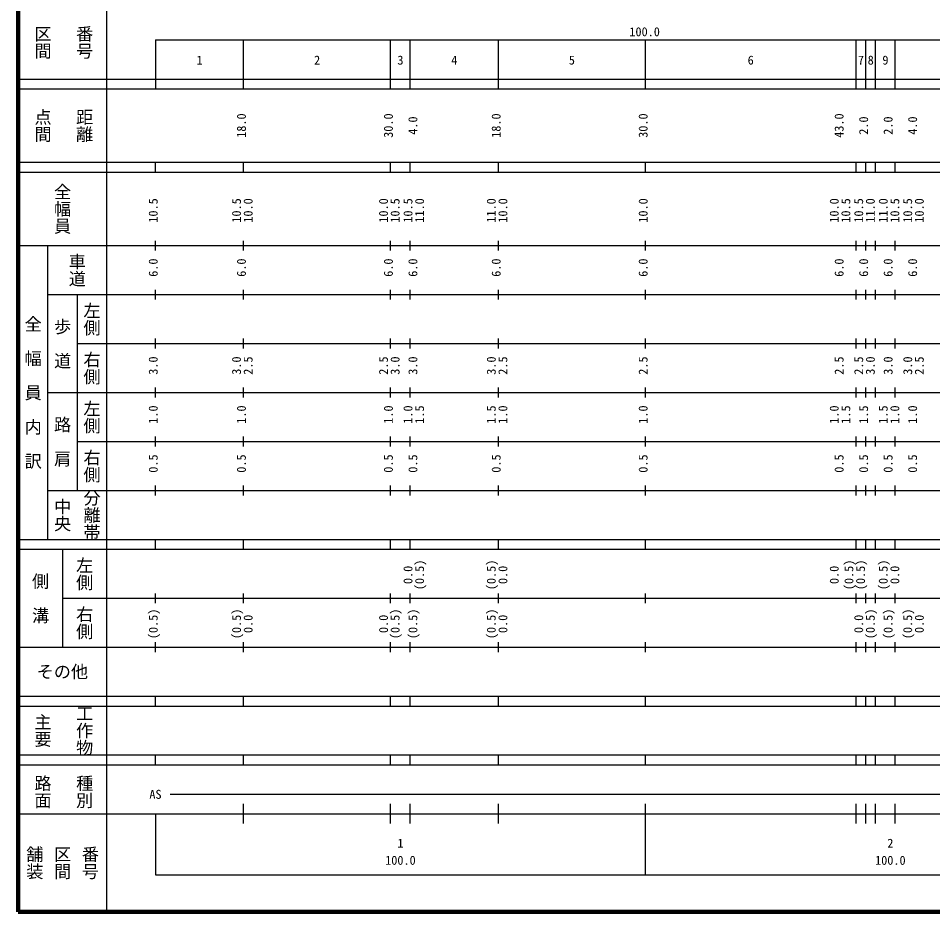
# Model space of a CAD drawing. Units: millimetres on the paper, enlarged 1000 times. Extents: x 40000 to 680000, y 20000 to 380000.
# Drawn here: x 40000 to 226648, y 20000 to 202409 of the extents above; entities that cross this region are included whole.
import ezdxf
from ezdxf.enums import TextEntityAlignment as Align

# ---------------------------------------------------------------- set-up
doc = ezdxf.new("R2010")
doc.units = ezdxf.units.MM
doc.header["$LTSCALE"] = 1000
doc.layers.add('S-TTL', color=2, linetype='Continuous', lineweight=140)
doc.layers.add('S-TTL-BAND', color=7, linetype='Continuous', lineweight=25)
doc.styles.add('@ＭＳ ゴシック', font='')
doc.styles.add('ＭＳ ゴシック', font='')
doc.styles.get('@ＭＳ ゴシック').set_extended_font_data('@MS Gothic')
doc.styles.get('ＭＳ ゴシック').set_extended_font_data('MS Gothic')

msp = doc.modelspace()

# ---------------------------------------------------------------- linework, layer by layer
at = {"layer": 'S-TTL'}
for p, q in [((40000, 380000), (40000, 20000)), ((40000, 20000), (680000, 20000))]:
    msp.add_line(p, q, dxfattribs=at)
at = {"layer": 'S-TTL-BAND'}
for p, q in [((58000, 370000), (58000, 20000)), ((68000, 198000), (579000, 198000)), ((68000, 198000), (68000, 188000)), ((86000, 188000), (86000, 198000)), ((116000, 188000), (116000, 198000)), ((120000, 188000), (120000, 198000)), ((138000, 188000), (138000, 198000)), ((168000, 188000), (168000, 198000)), ((211000, 188000), (211000, 198000)), ((213000, 188000), (213000, 198000)), ((215000, 188000), (215000, 198000)), ((219000, 188000), (219000, 198000)), ((40000, 190000), (579000, 190000)), ((40000, 188000), (579000, 188000)), ((40000, 173000), (579000, 173000)), ((68000, 171000), (68000, 173000)), ((86000, 171000), (86000, 173000)), ((116000, 171000), (116000, 173000)), ((120000, 171000), (120000, 173000)), ((138000, 171000), (138000, 173000)), ((168000, 171000), (168000, 173000)), ((211000, 171000), (211000, 173000)), ((213000, 171000), (213000, 173000)), ((215000, 171000), (215000, 173000)), ((219000, 171000), (219000, 173000)), ((40000, 171000), (579000, 171000)), ((68000, 155000), (68000, 157000)), ((86000, 155000), (86000, 157000)), ((116000, 155000), (116000, 157000)), ((120000, 155000), (120000, 157000)), ((138000, 155000), (138000, 157000)), ((168000, 155000), (168000, 157000)), ((211000, 155000), (211000, 157000)), ((213000, 155000), (213000, 157000)), ((215000, 155000), (215000, 157000)), ((219000, 155000), (219000, 157000)), ((40000, 156000), (579000, 156000)), ((46000, 96000), (46000, 156000)), ((46000, 146000), (579000, 146000)), ((52000, 146000), (52000, 106000)), ((68000, 145000), (68000, 147000)), ((86000, 145000), (86000, 147000)), ((116000, 145000), (116000, 147000)), ((120000, 145000), (120000, 147000)), ((138000, 145000), (138000, 147000)), ((168000, 145000), (168000, 147000)), ((211000, 145000), (211000, 147000)), ((213000, 145000), (213000, 147000)), ((215000, 145000), (215000, 147000)), ((219000, 145000), (219000, 147000)), ((68000, 135000), (68000, 137000)), ((86000, 135000), (86000, 137000)), ((116000, 135000), (116000, 137000)), ((120000, 135000), (120000, 137000)), ((138000, 135000), (138000, 137000)), ((168000, 135000), (168000, 137000)), ((211000, 135000), (211000, 137000)), ((213000, 135000), (213000, 137000)), ((215000, 135000), (215000, 137000)), ((219000, 135000), (219000, 137000)), ((52000, 136000), (579000, 136000)), ((68000, 125000), (68000, 127000)), ((86000, 125000), (86000, 127000)), ((116000, 125000), (116000, 127000)), ((120000, 125000), (120000, 127000)), ((138000, 125000), (138000, 127000)), ((168000, 125000), (168000, 127000)), ((211000, 125000), (211000, 127000)), ((213000, 125000), (213000, 127000)), ((215000, 125000), (215000, 127000)), ((219000, 125000), (219000, 127000)), ((46000, 126000), (579000, 126000)), ((52000, 116000), (579000, 116000)), ((68000, 115000), (68000, 117000)), ((86000, 115000), (86000, 117000)), ((116000, 115000), (116000, 117000)), ((120000, 115000), (120000, 117000)), ((138000, 115000), (138000, 117000)), ((168000, 115000), (168000, 117000)), ((211000, 115000), (211000, 117000)), ((213000, 115000), (213000, 117000)), ((215000, 115000), (215000, 117000)), ((219000, 115000), (219000, 117000)), ((68000, 105000), (68000, 107000)), ((86000, 105000), (86000, 107000)), ((116000, 105000), (116000, 107000)), ((120000, 105000), (120000, 107000)), ((138000, 105000), (138000, 107000)), ((168000, 105000), (168000, 107000)), ((211000, 105000), (211000, 107000)), ((213000, 105000), (213000, 107000)), ((215000, 105000), (215000, 107000)), ((219000, 105000), (219000, 107000)), ((46000, 106000), (579000, 106000)), ((40000, 96000), (579000, 96000)), ((68000, 94000), (68000, 96000)), ((86000, 94000), (86000, 96000)), ((116000, 94000), (116000, 96000)), ((120000, 94000), (120000, 96000)), ((138000, 94000), (138000, 96000)), ((168000, 94000), (168000, 96000)), ((211000, 94000), (211000, 96000)), ((213000, 94000), (213000, 96000)), ((215000, 94000), (215000, 96000)), ((219000, 94000), (219000, 96000)), ((40000, 94000), (579000, 94000)), ((49000, 94000), (49000, 74000)), ((49000, 84000), (579000, 84000)), ((68000, 83000), (68000, 85000)), ((86000, 83000), (86000, 85000)), ((116000, 83000), (116000, 85000)), ((120000, 83000), (120000, 85000)), ((138000, 83000), (138000, 85000)), ((168000, 83000), (168000, 85000)), ((211000, 83000), (211000, 85000)), ((213000, 83000), (213000, 85000)), ((215000, 83000), (215000, 85000)), ((219000, 83000), (219000, 85000)), ((68000, 73000), (68000, 75000)), ((86000, 73000), (86000, 75000)), ((116000, 73000), (116000, 75000)), ((120000, 73000), (120000, 75000)), ((138000, 73000), (138000, 75000)), ((168000, 73000), (168000, 75000)), ((211000, 73000), (211000, 75000)), ((213000, 73000), (213000, 75000)), ((215000, 73000), (215000, 75000)), ((219000, 73000), (219000, 75000)), ((40000, 74000), (579000, 74000)), ((40000, 64000), (579000, 64000)), ((68000, 62000), (68000, 64000)), ((86000, 62000), (86000, 64000)), ((116000, 62000), (116000, 64000)), ((120000, 62000), (120000, 64000)), ((138000, 62000), (138000, 64000)), ((168000, 62000), (168000, 64000)), ((211000, 62000), (211000, 64000)), ((213000, 62000), (213000, 64000)), ((215000, 62000), (215000, 64000)), ((219000, 62000), (219000, 64000)), ((40000, 62000), (579000, 62000)), ((40000, 52000), (579000, 52000)), ((68000, 50000), (68000, 52000)), ((86000, 50000), (86000, 52000)), ((116000, 50000), (116000, 52000)), ((120000, 50000), (120000, 52000)), ((138000, 50000), (138000, 52000)), ((168000, 50000), (168000, 52000)), ((211000, 50000), (211000, 52000)), ((213000, 50000), (213000, 52000)), ((215000, 50000), (215000, 52000)), ((219000, 50000), (219000, 52000)), ((40000, 50000), (579000, 50000)), ((71000, 44000), (565000, 44000)), ((86000, 38000), (86000, 42000)), ((116000, 38000), (116000, 42000)), ((120000, 38000), (120000, 42000)), ((138000, 38000), (138000, 42000)), ((168000, 27500), (168000, 42000)), ((211000, 38000), (211000, 42000)), ((213000, 38000), (213000, 42000)), ((215000, 38000), (215000, 42000)), ((219000, 38000), (219000, 42000)), ((40000, 40000), (579000, 40000)), ((68000, 40000), (68000, 27500)), ((68000, 27500), (579000, 27500))]:
    msp.add_line(p, q, dxfattribs=at)

# ---------------------------------------------------------------- texts
at = {"layer": 'S-TTL-BAND', "style": '@ＭＳ ゴシック'}
for s, p in [('区間', (45000, 197500)), ('番号', (53500, 197500)), ('点間', (45000, 180500)), ('距離', (53500, 180500)), ('全幅員', (49000, 163500)), ('車道', (52000, 151000)), ('左側', (55000, 141000)), ('全\u3000幅\u3000員\u3000内\u3000訳', (43000, 126000)), ('歩\u3000道', (49000, 136000)), ('右側', (55000, 131000)), ('左側', (55000, 121000)), ('路\u3000肩', (49000, 116000)), ('右側', (55000, 111000)), ('分離帯', (55000, 101000)), ('中央', (49000, 101000)), ('左側', (53500, 89000)), ('側\u3000溝', (44500, 84000)), ('右側', (53500, 79000)), ('工作物', (53500, 57000)), ('主要', (45000, 57000)), ('路面', (45000, 44500)), ('種別', (53500, 44500)), ('舗装', (43333, 30000)), ('区間', (49000, 30000)), ('番号', (54667, 30000))]:
    msp.add_text(s, height=2566, rotation=270, dxfattribs=at).set_placement(p, align=Align.MIDDLE_CENTER)
at = {"layer": 'S-TTL-BAND', "style": 'ＭＳ ゴシック'}
for s, p in [('100.0', (167844, 198195)), ('1', (77000, 192405)), ('2', (101000, 192405)), ('3', (118000, 192405)), ('4', (129000, 192405)), ('5', (153000, 192405)), ('6', (189500, 192405)), ('7', (212000, 192405)), ('8', (214000, 192405)), ('9', (217000, 192405)), ('AS', (68000, 42500)), ('1', (118000, 32523)), ('2', (218000, 32523)), ('100.0', (118000, 29033)), ('100.0', (218000, 29033))]:
    msp.add_text(s, height=1833, dxfattribs=at).set_placement(p, align=Align.BOTTOM_CENTER)
for s, p in [('18.0', (87000, 180500)), ('30.0', (117000, 180500)), ('4.0', (122000, 180500)), ('18.0', (139000, 180500)), ('30.0', (169000, 180500)), ('43.0', (209000, 180500)), ('2.0', (214000, 180500)), ('2.0', (219000, 180500)), ('4.0', (224000, 180500)), ('10.5', (69000, 163174)), ('10.5', (86000, 163174)), ('10.0', (88370, 163174)), ('10.0', (116000, 163174)), ('10.5', (118370, 163174)), ('10.5', (121000, 163174)), ('11.0', (123370, 163174)), ('11.0', (138000, 163174)), ('10.0', (140370, 163174)), ('10.0', (169000, 163174)), ('10.0', (208000, 163174)), ('10.5', (210370, 163174)), ('10.5', (213000, 163174)), ('11.0', (215370, 163174)), ('11.0', (218000, 163174)), ('10.5', (220370, 163174)), ('10.5', (223000, 163174)), ('10.0', (225370, 163174)), ('6.0', (69000, 151500)), ('6.0', (87000, 151500)), ('6.0', (117000, 151500)), ('6.0', (122000, 151500)), ('6.0', (139000, 151500)), ('6.0', (169000, 151500)), ('6.0', (209000, 151500)), ('6.0', (214000, 151500)), ('6.0', (219000, 151500)), ('6.0', (224000, 151500)), ('3.0', (69000, 131500)), ('3.0', (86000, 131500)), ('2.5', (88370, 131500)), ('2.5', (116000, 131500)), ('3.0', (118370, 131500)), ('3.0', (122000, 131500)), ('3.0', (138000, 131500)), ('2.5', (140370, 131500)), ('2.5', (169000, 131500)), ('2.5', (209000, 131500)), ('2.5', (213000, 131500)), ('3.0', (215370, 131500)), ('3.0', (219000, 131500)), ('3.0', (223000, 131500)), ('2.5', (225370, 131500)), ('1.0', (69000, 121500)), ('1.0', (87000, 121500)), ('1.0', (117000, 121500)), ('1.0', (121000, 121500)), ('1.5', (123370, 121500)), ('1.5', (138000, 121500)), ('1.0', (140370, 121500)), ('1.0', (169000, 121500)), ('1.0', (208000, 121500)), ('1.5', (210370, 121500)), ('1.5', (214000, 121500)), ('1.5', (218000, 121500)), ('1.0', (220370, 121500)), ('1.0', (224000, 121500)), ('0.5', (69000, 111500)), ('0.5', (87000, 111500)), ('0.5', (117000, 111500)), ('0.5', (122000, 111500)), ('0.5', (139000, 111500)), ('0.5', (169000, 111500)), ('0.5', (209000, 111500)), ('0.5', (214000, 111500)), ('0.5', (219000, 111500)), ('0.5', (224000, 111500)), ('(0.5)', (123370, 88764)), ('(0.5)', (138000, 88764)), ('(0.5)', (211000, 88764)), ('(0.5)', (213370, 88764)), ('(0.5)', (218000, 88764)), ('0.0', (121000, 88764)), ('0.0', (140370, 88764)), ('0.0', (208000, 88764)), ('0.0', (220370, 88764)), ('(0.5)', (69000, 78764)), ('(0.5)', (86000, 78764)), ('0.0', (88370, 78764)), ('0.0', (116000, 78764)), ('(0.5)', (118370, 78764)), ('(0.5)', (122000, 78764)), ('(0.5)', (138000, 78764)), ('0.0', (140370, 78764)), ('0.0', (213000, 78764)), ('(0.5)', (215370, 78764)), ('(0.5)', (219000, 78764)), ('(0.5)', (223000, 78764)), ('0.0', (225370, 78764))]:
    msp.add_text(s, height=1833, rotation=90, dxfattribs=at).set_placement(p, align=Align.BOTTOM_CENTER)
msp.add_text('その他', height=2566, dxfattribs=at).set_placement((49000, 69000), align=Align.MIDDLE_CENTER)

doc.saveas('drawing.dxf')
